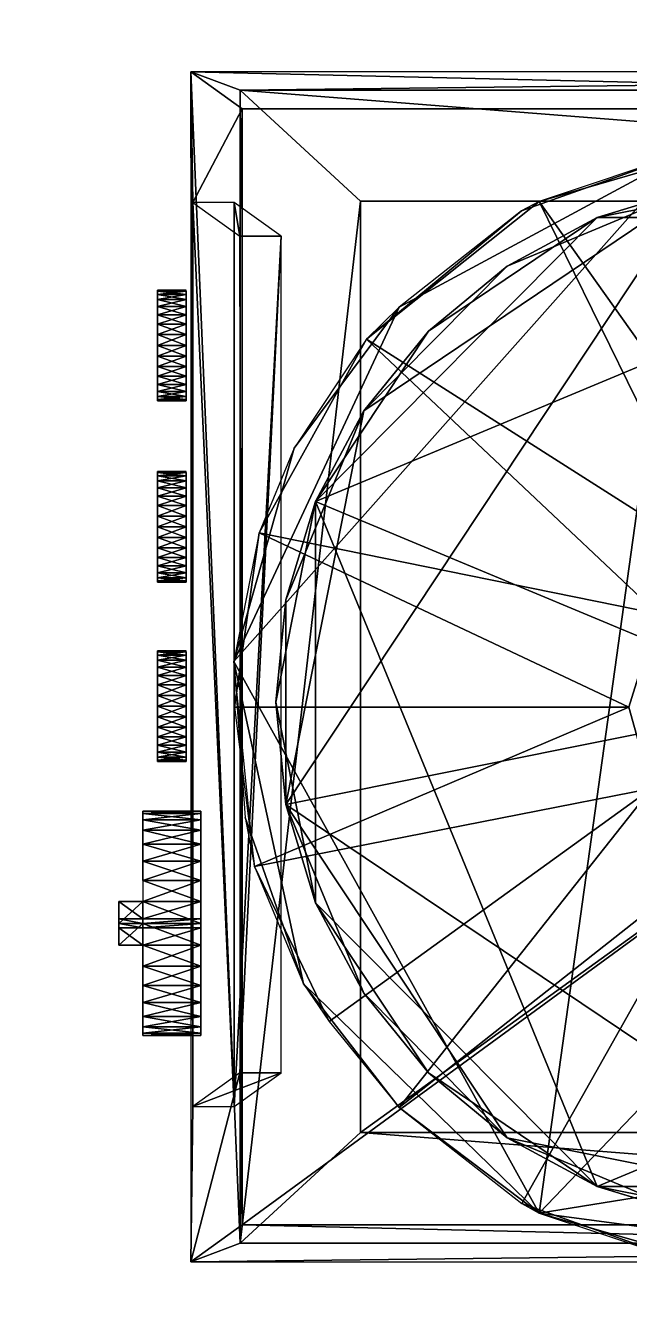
# Model space of a CAD drawing. Units: millimetres at full size, sheet at 1:50. Extents: x -9750 to 9750, y -6680 to 6675.
# Drawn here: x -1877.2 to -1761.7, y 1252.1 to 1495.5 of the extents above; entities that cross this region are included whole.
import ezdxf

# ---------------------------------------------------------------- set-up
doc = ezdxf.new("R2010")
doc.units = ezdxf.units.MM
doc.header["$LTSCALE"] = 50
doc.layers.add('0-A_汎用オブジェクト（実装）', color=4, linetype='Continuous')

msp = doc.modelspace()

# ---------------------------------------------------------------- wipeouts: each hides what was drawn before it
msp.add_wipeout([(-3365.77, 3792.05), (-3365.77, -1764.95), (296.23, -1764.95), (296.23, -1764.95)])

# ---------------------------------------------------------------- next in the draw order: wipeouts: each hides what was drawn before it
msp.add_wipeout([(-3365.77, 3792.05), (296.23, -1764.95), (296.23, 3792.05), (296.23, 3792.05)])

# ---------------------------------------------------------------- next in the draw order: wipeouts: each hides what was drawn before it
msp.add_wipeout([(-2074.34, 2813.46), (-2074.34, 1013.46), (-1324.34, 1013.46), (-1324.34, 1013.46)])

# ---------------------------------------------------------------- next in the draw order: wipeouts: each hides what was drawn before it
msp.add_wipeout([(-2074.34, 2813.46), (-1324.34, 1013.46), (-1324.34, 2813.46), (-1324.34, 2813.46)])

# ---------------------------------------------------------------- next in the draw order: linework, layer by layer
at = {"layer": '0-A_汎用オブジェクト（実装）'}
for p, q in [((-1851.97, 1444.88), (-1851.97, 1444.07)), ((-1851.97, 1444.07), (-1851.97, 1444.88)), ((-1851.97, 1444.07), (-1851.97, 1444.88)), ((-1851.97, 1444.07), (-1851.97, 1438.35)), ((-1851.97, 1444.07), (-1851.97, 1441.78)), ((-1851.97, 1444.07), (-1851.97, 1430.26)), ((-1851.97, 1441.78), (-1851.97, 1444.07)), ((-1851.97, 1430.26), (-1851.97, 1444.07)), ((-1851.97, 1438.35), (-1851.97, 1444.07)), ((-1851.97, 1438.35), (-1851.97, 1444.07)), ((-1846.49, 1444.68), (-1846.49, 1444.88)), ((-1846.49, 1443.1), (-1846.49, 1444.68)), ((-1846.49, 1443.1), (-1846.49, 1444.68)), ((-1846.49, 1436.37), (-1846.49, 1444.68)), ((-1846.49, 1444.68), (-1846.49, 1443.1)), ((-1846.49, 1444.68), (-1846.49, 1440.18)), ((-1846.49, 1444.68), (-1846.49, 1432.24)), ((-1846.49, 1432.24), (-1846.49, 1444.68)), ((-1851.97, 1441.78), (-1851.97, 1438.35)), ((-1851.97, 1438.35), (-1851.97, 1441.78)), ((-1846.49, 1436.37), (-1846.49, 1443.1)), ((-1846.49, 1440.18), (-1846.49, 1443.1)), ((-1846.49, 1443.1), (-1846.49, 1440.18)), ((-1846.49, 1436.37), (-1846.49, 1440.18)), ((-1846.49, 1440.18), (-1846.49, 1432.24)), ((-1846.49, 1440.18), (-1846.49, 1436.37)), ((-1851.97, 1438.35), (-1851.97, 1434.3)), ((-1851.97, 1438.35), (-1851.97, 1430.26)), ((-1851.97, 1438.35), (-1851.97, 1424.53)), ((-1851.97, 1424.53), (-1851.97, 1438.35)), ((-1851.97, 1430.26), (-1851.97, 1438.35)), ((-1851.97, 1434.3), (-1851.97, 1430.26)), ((-1846.49, 1428.43), (-1846.49, 1436.37)), ((-1846.49, 1423.93), (-1846.49, 1436.37)), ((-1846.49, 1436.37), (-1846.49, 1423.93)), ((-1846.49, 1436.37), (-1846.49, 1432.24)), ((-1846.49, 1428.43), (-1846.49, 1432.24)), ((-1846.49, 1432.24), (-1846.49, 1428.43)), ((-1846.49, 1432.24), (-1846.49, 1425.51)), ((-1846.49, 1432.24), (-1846.49, 1423.93)), ((-1851.97, 1430.26), (-1851.97, 1426.82)), ((-1851.97, 1430.26), (-1851.97, 1424.53)), ((-1851.97, 1424.53), (-1851.97, 1430.26)), ((-1851.97, 1426.82), (-1851.97, 1430.26)), ((-1851.97, 1426.82), (-1851.97, 1424.53)), ((-1851.97, 1424.53), (-1851.97, 1426.82)), ((-1846.49, 1425.51), (-1846.49, 1428.43)), ((-1846.49, 1423.93), (-1846.49, 1428.43)), ((-1846.49, 1428.43), (-1846.49, 1425.51)), ((-1851.97, 1424.53), (-1851.97, 1423.73)), ((-1851.97, 1423.73), (-1851.97, 1424.53)), ((-1846.49, 1423.93), (-1846.49, 1425.51)), ((-1846.49, 1425.51), (-1846.49, 1423.93)), ((-1846.49, 1425.51), (-1846.49, 1423.93)), ((-1846.49, 1423.93), (-1846.49, 1423.73)), ((-1851.97, 1410.18), (-1851.97, 1409.37)), ((-1851.97, 1409.37), (-1851.97, 1410.18)), ((-1851.97, 1409.37), (-1851.97, 1410.18)), ((-1846.49, 1409.97), (-1846.49, 1410.18)), ((-1846.49, 1408.39), (-1846.49, 1409.97)), ((-1846.49, 1401.66), (-1846.49, 1409.97)), ((-1846.49, 1408.39), (-1846.49, 1409.97)), ((-1846.49, 1409.97), (-1846.49, 1408.39)), ((-1846.49, 1409.97), (-1846.49, 1405.48)), ((-1846.49, 1409.97), (-1846.49, 1397.54)), ((-1846.49, 1397.54), (-1846.49, 1409.97)), ((-1851.97, 1409.37), (-1851.97, 1407.08)), ((-1851.97, 1409.37), (-1851.97, 1403.65)), ((-1851.97, 1409.37), (-1851.97, 1395.55)), ((-1851.97, 1407.08), (-1851.97, 1409.37)), ((-1851.97, 1403.65), (-1851.97, 1409.37)), ((-1851.97, 1395.55), (-1851.97, 1409.37)), ((-1851.97, 1403.65), (-1851.97, 1409.37)), ((-1846.49, 1401.66), (-1846.49, 1408.39)), ((-1846.49, 1405.48), (-1846.49, 1408.39)), ((-1846.49, 1408.39), (-1846.49, 1405.48)), ((-1851.97, 1407.08), (-1851.97, 1403.65)), ((-1851.97, 1403.65), (-1851.97, 1407.08)), ((-1846.49, 1401.66), (-1846.49, 1405.48)), ((-1846.49, 1405.48), (-1846.49, 1397.54)), ((-1846.49, 1405.48), (-1846.49, 1401.66)), ((-1851.97, 1403.65), (-1851.97, 1399.6)), ((-1851.97, 1403.65), (-1851.97, 1395.55)), ((-1851.97, 1389.83), (-1851.97, 1403.65)), ((-1851.97, 1403.65), (-1851.97, 1389.83)), ((-1851.97, 1399.6), (-1851.97, 1403.65)), ((-1851.97, 1395.55), (-1851.97, 1403.65)), ((-1846.49, 1397.54), (-1846.49, 1401.66)), ((-1846.49, 1393.72), (-1846.49, 1401.66)), ((-1846.49, 1389.23), (-1846.49, 1401.66)), ((-1846.49, 1401.66), (-1846.49, 1389.23)), ((-1846.49, 1401.66), (-1846.49, 1397.54)), ((-1851.97, 1399.6), (-1851.97, 1395.55)), ((-1851.97, 1395.55), (-1851.97, 1399.6)), ((-1846.49, 1393.72), (-1846.49, 1397.54)), ((-1846.49, 1397.54), (-1846.49, 1393.72)), ((-1846.49, 1397.54), (-1846.49, 1389.23)), ((-1846.49, 1397.54), (-1846.49, 1390.81)), ((-1851.97, 1395.55), (-1851.97, 1392.12)), ((-1851.97, 1395.55), (-1851.97, 1389.83)), ((-1851.97, 1395.55), (-1851.97, 1389.83)), ((-1851.97, 1392.12), (-1851.97, 1395.55)), ((-1851.97, 1389.83), (-1851.97, 1395.55)), ((-1846.49, 1390.81), (-1846.49, 1393.72)), ((-1846.49, 1389.23), (-1846.49, 1393.72)), ((-1846.49, 1393.72), (-1846.49, 1390.81)), ((-1851.97, 1392.12), (-1851.97, 1389.83)), ((-1851.97, 1389.83), (-1851.97, 1392.12)), ((-1846.49, 1389.23), (-1846.49, 1390.81)), ((-1846.49, 1390.81), (-1846.49, 1389.23)), ((-1846.49, 1390.81), (-1846.49, 1389.23)), ((-1851.97, 1389.83), (-1851.97, 1389.02)), ((-1846.49, 1389.23), (-1846.49, 1389.02)), ((-1851.97, 1375.85), (-1851.97, 1375.05)), ((-1851.97, 1375.05), (-1851.97, 1375.85)), ((-1851.97, 1375.05), (-1851.97, 1375.85)), ((-1846.49, 1374.07), (-1846.49, 1375.65)), ((-1846.49, 1374.07), (-1846.49, 1375.65)), ((-1846.49, 1375.65), (-1846.49, 1374.07)), ((-1846.49, 1375.65), (-1846.49, 1371.15)), ((-1846.49, 1375.65), (-1846.49, 1363.22)), ((-1846.49, 1363.22), (-1846.49, 1375.65)), ((-1851.97, 1375.05), (-1851.97, 1372.76)), ((-1851.97, 1375.05), (-1851.97, 1361.23)), ((-1851.97, 1375.05), (-1851.97, 1369.33)), ((-1851.97, 1372.76), (-1851.97, 1375.05)), ((-1851.97, 1369.33), (-1851.97, 1375.05)), ((-1851.97, 1369.33), (-1851.97, 1375.05)), ((-1851.97, 1361.23), (-1851.97, 1375.05)), ((-1846.49, 1367.34), (-1846.49, 1374.07)), ((-1846.49, 1371.15), (-1846.49, 1374.07)), ((-1846.49, 1374.07), (-1846.49, 1371.15)), ((-1851.97, 1372.76), (-1851.97, 1369.33)), ((-1851.97, 1369.33), (-1851.97, 1372.76)), ((-1846.49, 1367.34), (-1846.49, 1371.15)), ((-1846.49, 1371.15), (-1846.49, 1367.34)), ((-1851.97, 1369.33), (-1851.97, 1365.28)), ((-1851.97, 1369.33), (-1851.97, 1361.23)), ((-1851.97, 1355.51), (-1851.97, 1369.33)), ((-1851.97, 1369.33), (-1851.97, 1355.51)), ((-1851.97, 1361.23), (-1851.97, 1369.33)), ((-1846.49, 1359.4), (-1846.49, 1367.34)), ((-1846.49, 1354.91), (-1846.49, 1367.34)), ((-1846.49, 1367.34), (-1846.49, 1354.91)), ((-1846.49, 1367.34), (-1846.49, 1363.22)), ((-1829.31, 1366.06), (-1827.4, 1346.48)), ((-1827.4, 1346.48), (-1829.31, 1366.06)), ((-1851.97, 1365.28), (-1851.97, 1361.23)), ((-1851.97, 1361.23), (-1851.97, 1357.8)), ((-1851.97, 1361.23), (-1851.97, 1355.51)), ((-1851.97, 1361.23), (-1851.97, 1355.51)), ((-1851.97, 1357.8), (-1851.97, 1361.23)), ((-1851.97, 1355.51), (-1851.97, 1361.23)), ((-1846.49, 1359.4), (-1846.49, 1363.22)), ((-1846.49, 1363.22), (-1846.49, 1354.91)), ((-1846.49, 1363.22), (-1846.49, 1359.4)), ((-1846.49, 1356.49), (-1846.49, 1359.4)), ((-1846.49, 1354.91), (-1846.49, 1359.4)), ((-1846.49, 1359.4), (-1846.49, 1356.49)), ((-1851.97, 1357.8), (-1851.97, 1355.51)), ((-1851.97, 1355.51), (-1851.97, 1357.8)), ((-1846.49, 1354.91), (-1846.49, 1356.49)), ((-1846.49, 1356.49), (-1846.49, 1354.91)), ((-1846.49, 1356.49), (-1846.49, 1354.91)), ((-1851.97, 1355.51), (-1851.97, 1354.7)), ((-1851.97, 1355.51), (-1851.97, 1354.7)), ((-1851.97, 1354.7), (-1851.97, 1355.51)), ((-1846.49, 1354.91), (-1846.49, 1354.7)), ((-1854.76, 1343.52), (-1854.76, 1345.15)), ((-1843.7, 1345.15), (-1843.7, 1343.52)), ((-1843.7, 1345.15), (-1843.7, 1338.87)), ((-1843.7, 1343.52), (-1843.7, 1345.15)), ((-1843.7, 1338.87), (-1843.7, 1345.15)), ((-1843.7, 1322.87), (-1843.7, 1345.15)), ((-1854.76, 1331.91), (-1854.76, 1343.52)), ((-1854.76, 1343.52), (-1854.76, 1338.87)), ((-1854.76, 1343.52), (-1854.76, 1331.91)), ((-1854.76, 1343.52), (-1854.76, 1331.91)), ((-1843.7, 1343.52), (-1843.7, 1338.87)), ((-1843.7, 1338.87), (-1843.7, 1323.7)), ((-1843.7, 1338.87), (-1843.7, 1331.91)), ((-1843.7, 1331.91), (-1843.7, 1338.87)), ((-1843.7, 1322.87), (-1843.7, 1338.87)), ((-1854.76, 1331.91), (-1854.76, 1327.89)), ((-1843.7, 1324.54), (-1843.7, 1331.91)), ((-1859.34, 1319.52), (-1859.34, 1327.89)), ((-1854.76, 1327.89), (-1859.34, 1327.89)), ((-1859.34, 1327.89), (-1854.76, 1327.89)), ((-1859.34, 1324.54), (-1859.34, 1327.89)), ((-1859.34, 1327.89), (-1859.34, 1319.52)), ((-1821.73, 1327.66), (-1812.53, 1310.31)), ((-1812.53, 1310.31), (-1821.73, 1327.66)), ((-1859.34, 1324.54), (-1859.34, 1322.87)), ((-1843.7, 1322.87), (-1843.7, 1324.54)), ((-1843.7, 1323.7), (-1843.7, 1308.54)), ((-1843.7, 1323.7), (-1843.7, 1302.26)), ((-1843.7, 1308.54), (-1843.7, 1322.87)), ((-1843.7, 1302.26), (-1843.7, 1322.87)), ((-1843.7, 1315.49), (-1843.7, 1322.87)), ((-1859.34, 1319.52), (-1854.76, 1319.52)), ((-1854.76, 1319.52), (-1859.34, 1319.52)), ((-1854.76, 1315.49), (-1854.76, 1319.52)), ((-1854.76, 1315.49), (-1854.76, 1319.52)), ((-1854.76, 1308.54), (-1854.76, 1315.49)), ((-1854.76, 1315.49), (-1854.76, 1303.89)), ((-1854.76, 1315.49), (-1854.76, 1308.54)), ((-1843.7, 1315.49), (-1843.7, 1308.54)), ((-1843.7, 1308.54), (-1843.7, 1315.49)), ((-1824.06, 1312.12), (-1805.77, 1288.48)), ((-1854.76, 1308.54), (-1854.76, 1303.89)), ((-1843.7, 1308.54), (-1843.7, 1303.89)), ((-1843.7, 1308.54), (-1843.7, 1302.26)), ((-1843.7, 1302.26), (-1843.7, 1308.54)), ((-1854.76, 1302.26), (-1854.76, 1303.89)), ((-1854.76, 1303.89), (-1854.76, 1302.26)), ((-1854.76, 1303.89), (-1854.76, 1302.26)), ((-1843.7, 1303.89), (-1843.7, 1302.26)), ((-1843.7, 1302.26), (-1843.7, 1303.89)), ((-1767.85, 1273.36), (-1785.06, 1282.63)), ((-1749.17, 1267.65), (-1767.85, 1273.36))]:
    msp.add_line(p, q, dxfattribs=at)
for points in [[(-1836.18, 1483.13), (-1539.34, 1486.65), (-1845.59, 1486.65)], [(-1836.18, 1262.47), (-1845.59, 1486.65), (-1845.59, 1258.95)], [(-1836.18, 1262.47), (-1836.18, 1483.13), (-1845.59, 1486.65)], [(-1845.17, 1288.68), (-1845.59, 1486.65), (-1845.59, 1258.95)], [(-1845.17, 1288.68), (-1845.17, 1461.67), (-1845.59, 1486.65)], [(-1845.59, 1486.65), (-1543.7, 1479.61), (-1539.34, 1486.65)], [(-1845.17, 1461.67), (-1835.78, 1479.61), (-1845.59, 1486.65)], [(-1845.59, 1486.65), (-1835.78, 1479.61), (-1543.7, 1479.61)], [(-1836.18, 1483.13), (-1543.26, 1483.13), (-1539.34, 1486.65)], [(-1813.11, 1461.94), (-1836.18, 1483.13), (-1836.18, 1262.47)], [(-1566.32, 1461.94), (-1836.18, 1483.13), (-1813.11, 1461.94), (-1566.32, 1461.94), (-1543.26, 1483.13), (-1836.18, 1483.13)], [(-1845.17, 1461.67), (-1836.21, 1455.24), (-1835.78, 1479.61)], [(-1836.21, 1455.24), (-1835.78, 1265.99), (-1835.78, 1479.61)], [(-1543.7, 1479.61), (-1835.78, 1265.99), (-1543.7, 1265.99)], [(-1543.7, 1479.61), (-1835.78, 1479.61), (-1835.78, 1265.99)], [(-1750.74, 1471.29), (-1778.97, 1461.87), (-1739.24, 1473.43), (-1750.74, 1471.29), (-1778.97, 1461.87), (-1782.32, 1460.08)], [(-1732.89, 1396.93), (-1739.24, 1473.43), (-1778.97, 1461.87)], [(-1732.89, 1396.93), (-1778.97, 1461.87), (-1745.21, 1392.98), (-1732.89, 1396.93), (-1708.81, 1471.29), (-1739.24, 1473.43)], [(-1778.98, 1268.25), (-1750.74, 1471.29), (-1837.36, 1373.83)], [(-1837.36, 1373.83), (-1750.74, 1471.29), (-1805.77, 1441.65)], [(-1805.77, 1441.65), (-1750.74, 1471.29), (-1782.32, 1460.08)], [(-1778.98, 1268.25), (-1635.5, 1418.01), (-1750.74, 1471.29)], [(-1691.65, 1458.76), (-1729.75, 1466.39), (-1767.85, 1458.76)], [(-1729.75, 1466.39), (-1749.17, 1464.47), (-1767.85, 1458.76)], [(-1827.4, 1346.48), (-1632.1, 1385.63), (-1749.17, 1464.47)], [(-1827.4, 1346.48), (-1749.17, 1464.47), (-1812.53, 1421.8)], [(-1812.53, 1421.8), (-1749.17, 1464.47), (-1785.06, 1449.48)], [(-1785.06, 1449.48), (-1749.17, 1464.47), (-1767.85, 1458.76)], [(-1845.17, 1461.67), (-1845.17, 1288.68), (-1837.3, 1288.68), (-1845.17, 1461.67), (-1837.3, 1288.68), (-1837.3, 1461.67)], [(-1836.21, 1455.24), (-1837.3, 1461.67), (-1845.17, 1461.67)], [(-1837.3, 1288.68), (-1828.33, 1295.11), (-1828.33, 1455.24), (-1837.3, 1288.68), (-1828.33, 1455.24), (-1837.3, 1461.67)], [(-1836.21, 1455.24), (-1828.33, 1455.24), (-1837.3, 1461.67)], [(-1813.11, 1461.94), (-1836.18, 1262.47), (-1813.11, 1283.66)], [(-1813.11, 1283.66), (-1566.32, 1461.94), (-1813.11, 1461.94)], [(-1813.11, 1283.66), (-1543.26, 1262.47), (-1566.32, 1283.66), (-1813.11, 1283.66), (-1566.32, 1283.66), (-1566.32, 1461.94)], [(-1782.32, 1460.08), (-1811.99, 1435.53), (-1778.97, 1461.87), (-1782.32, 1460.08), (-1805.77, 1441.65), (-1811.99, 1435.53)], [(-1745.21, 1392.98), (-1778.97, 1461.87), (-1811.99, 1435.53)], [(-1637.77, 1327.66), (-1691.65, 1458.76), (-1821.73, 1404.46)], [(-1691.65, 1458.76), (-1767.85, 1458.76), (-1821.73, 1404.46)], [(-1767.85, 1458.76), (-1800.15, 1437.01), (-1821.73, 1404.46)], [(-1767.85, 1458.76), (-1785.06, 1449.48), (-1800.15, 1437.01)], [(-1836.21, 1295.11), (-1828.33, 1455.24), (-1836.21, 1455.24)], [(-1836.21, 1295.11), (-1828.33, 1295.11), (-1828.33, 1455.24)], [(-1836.21, 1455.24), (-1836.21, 1295.11), (-1835.78, 1265.99)], [(-1812.53, 1421.8), (-1785.06, 1449.48), (-1800.15, 1437.01)], [(-1846.49, 1444.88), (-1851.97, 1444.88), (-1851.97, 1444.68)], [(-1846.49, 1444.88), (-1851.97, 1444.68), (-1846.49, 1444.68)], [(-1846.49, 1444.68), (-1851.97, 1444.88), (-1851.97, 1444.68)], [(-1846.49, 1444.68), (-1846.49, 1444.88), (-1851.97, 1444.88)], [(-1846.49, 1444.68), (-1851.97, 1444.68), (-1851.97, 1444.07)], [(-1846.49, 1444.68), (-1851.97, 1444.07), (-1846.49, 1444.07)], [(-1846.49, 1444.07), (-1846.49, 1444.68), (-1851.97, 1444.68)], [(-1846.49, 1444.07), (-1851.97, 1444.68), (-1851.97, 1444.07)], [(-1846.49, 1444.07), (-1851.97, 1444.07), (-1851.97, 1443.1)], [(-1846.49, 1444.07), (-1851.97, 1443.1), (-1846.49, 1443.1)], [(-1846.49, 1443.1), (-1851.97, 1444.07), (-1851.97, 1443.1), (-1846.49, 1443.1), (-1846.49, 1444.07), (-1851.97, 1444.07)], [(-1846.49, 1443.1), (-1851.97, 1443.1), (-1851.97, 1441.78), (-1846.49, 1443.1), (-1851.97, 1441.78), (-1846.49, 1441.78)], [(-1846.49, 1441.78), (-1846.49, 1443.1), (-1851.97, 1443.1), (-1846.49, 1441.78), (-1851.97, 1443.1), (-1851.97, 1441.78)], [(-1846.49, 1441.78), (-1851.97, 1441.78), (-1851.97, 1440.18)], [(-1846.49, 1441.78), (-1851.97, 1440.18), (-1846.49, 1440.18)], [(-1846.49, 1440.18), (-1851.97, 1441.78), (-1851.97, 1440.18), (-1846.49, 1440.18), (-1846.49, 1441.78), (-1851.97, 1441.78)], [(-1837.36, 1373.83), (-1805.77, 1441.65), (-1825.84, 1414.65)], [(-1811.99, 1435.53), (-1825.84, 1414.65), (-1805.77, 1441.65)], [(-1846.49, 1440.18), (-1851.97, 1440.18), (-1851.97, 1438.35), (-1846.49, 1440.18), (-1851.97, 1438.35), (-1846.49, 1438.35)], [(-1846.49, 1438.35), (-1846.49, 1440.18), (-1851.97, 1440.18)], [(-1846.49, 1438.35), (-1851.97, 1440.18), (-1851.97, 1438.35)], [(-1846.49, 1438.35), (-1851.97, 1438.35), (-1851.97, 1436.37), (-1846.49, 1438.35), (-1851.97, 1436.37), (-1846.49, 1436.37)], [(-1846.49, 1436.37), (-1846.49, 1438.35), (-1851.97, 1438.35)], [(-1846.49, 1436.37), (-1851.97, 1438.35), (-1851.97, 1436.37)], [(-1800.15, 1437.01), (-1812.53, 1421.8), (-1821.73, 1404.46)], [(-1846.49, 1436.37), (-1851.97, 1436.37), (-1851.97, 1434.3)], [(-1846.49, 1434.3), (-1846.49, 1436.37), (-1851.97, 1436.37), (-1846.49, 1434.3), (-1851.97, 1436.37), (-1851.97, 1434.3)], [(-1846.49, 1434.3), (-1851.97, 1432.24), (-1846.49, 1432.24)], [(-1846.49, 1434.3), (-1851.97, 1434.3), (-1851.97, 1432.24)], [(-1846.49, 1432.24), (-1851.97, 1434.3), (-1851.97, 1432.24)], [(-1846.49, 1432.24), (-1846.49, 1434.3), (-1851.97, 1434.3)], [(-1832.49, 1398.46), (-1811.99, 1435.53), (-1825.84, 1414.65)], [(-1832.49, 1398.46), (-1756.28, 1382.91), (-1811.99, 1435.53)], [(-1745.21, 1392.98), (-1811.99, 1435.53), (-1756.28, 1382.91)], [(-1846.49, 1432.24), (-1851.97, 1432.24), (-1851.97, 1430.26), (-1846.49, 1432.24), (-1851.97, 1430.26), (-1846.49, 1430.26)], [(-1846.49, 1430.26), (-1851.97, 1432.24), (-1851.97, 1430.26), (-1846.49, 1430.26), (-1846.49, 1432.24), (-1851.97, 1432.24)], [(-1846.49, 1430.26), (-1851.97, 1430.26), (-1851.97, 1428.43)], [(-1846.49, 1430.26), (-1851.97, 1428.43), (-1846.49, 1428.43)], [(-1846.49, 1428.43), (-1851.97, 1430.26), (-1851.97, 1428.43), (-1846.49, 1428.43), (-1846.49, 1430.26), (-1851.97, 1430.26)], [(-1846.49, 1428.43), (-1851.97, 1428.43), (-1851.97, 1426.82)], [(-1846.49, 1428.43), (-1851.97, 1426.82), (-1846.49, 1426.82)], [(-1846.49, 1426.82), (-1851.97, 1428.43), (-1851.97, 1426.82)], [(-1846.49, 1426.82), (-1846.49, 1428.43), (-1851.97, 1428.43)], [(-1846.49, 1426.82), (-1851.97, 1426.82), (-1851.97, 1425.51)], [(-1846.49, 1426.82), (-1851.97, 1425.51), (-1846.49, 1425.51)], [(-1846.49, 1425.51), (-1846.49, 1426.82), (-1851.97, 1426.82)], [(-1846.49, 1425.51), (-1851.97, 1426.82), (-1851.97, 1425.51)], [(-1846.49, 1425.51), (-1851.97, 1424.53), (-1846.49, 1424.53)], [(-1846.49, 1425.51), (-1851.97, 1425.51), (-1851.97, 1424.53)], [(-1846.49, 1424.53), (-1851.97, 1425.51), (-1851.97, 1424.53)], [(-1846.49, 1424.53), (-1846.49, 1425.51), (-1851.97, 1425.51)], [(-1846.49, 1424.53), (-1851.97, 1424.53), (-1851.97, 1423.93), (-1846.49, 1424.53), (-1851.97, 1423.93), (-1846.49, 1423.93)], [(-1846.49, 1423.93), (-1846.49, 1424.53), (-1851.97, 1424.53)], [(-1846.49, 1423.93), (-1851.97, 1424.53), (-1851.97, 1423.93)], [(-1846.49, 1423.93), (-1851.97, 1423.93), (-1851.97, 1423.73)], [(-1846.49, 1423.93), (-1851.97, 1423.73), (-1846.49, 1423.73)], [(-1846.49, 1423.73), (-1846.49, 1423.93), (-1851.97, 1423.93), (-1846.49, 1423.73), (-1851.97, 1423.93), (-1851.97, 1423.73)], [(-1827.4, 1385.63), (-1812.53, 1421.8), (-1821.73, 1404.46)], [(-1827.4, 1346.48), (-1812.53, 1421.8), (-1827.4, 1385.63)], [(-1635.5, 1418.01), (-1778.98, 1268.25), (-1653.79, 1288.48)], [(-1832.49, 1398.46), (-1837.36, 1373.83), (-1825.84, 1414.65)], [(-1846.49, 1410.18), (-1851.97, 1410.18), (-1851.97, 1409.97), (-1846.49, 1410.18), (-1851.97, 1409.97), (-1846.49, 1409.97)], [(-1846.49, 1409.97), (-1846.49, 1410.18), (-1851.97, 1410.18), (-1846.49, 1409.97), (-1851.97, 1410.18), (-1851.97, 1409.97)], [(-1846.49, 1409.97), (-1851.97, 1409.37), (-1846.49, 1409.37)], [(-1846.49, 1409.97), (-1851.97, 1409.97), (-1851.97, 1409.37)], [(-1846.49, 1409.37), (-1851.97, 1409.97), (-1851.97, 1409.37)], [(-1846.49, 1409.37), (-1846.49, 1409.97), (-1851.97, 1409.97)], [(-1846.49, 1409.37), (-1851.97, 1408.39), (-1846.49, 1408.39)], [(-1846.49, 1409.37), (-1851.97, 1409.37), (-1851.97, 1408.39)], [(-1846.49, 1408.39), (-1846.49, 1409.37), (-1851.97, 1409.37)], [(-1846.49, 1408.39), (-1851.97, 1409.37), (-1851.97, 1408.39)], [(-1846.49, 1408.39), (-1851.97, 1407.08), (-1846.49, 1407.08)], [(-1846.49, 1408.39), (-1851.97, 1408.39), (-1851.97, 1407.08)], [(-1846.49, 1407.08), (-1851.97, 1408.39), (-1851.97, 1407.08)], [(-1846.49, 1407.08), (-1846.49, 1408.39), (-1851.97, 1408.39)], [(-1846.49, 1407.08), (-1851.97, 1405.48), (-1846.49, 1405.48)], [(-1846.49, 1407.08), (-1851.97, 1407.08), (-1851.97, 1405.48)], [(-1846.49, 1405.48), (-1846.49, 1407.08), (-1851.97, 1407.08)], [(-1846.49, 1405.48), (-1851.97, 1407.08), (-1851.97, 1405.48)], [(-1846.49, 1405.48), (-1851.97, 1403.65), (-1846.49, 1403.65)], [(-1846.49, 1405.48), (-1851.97, 1405.48), (-1851.97, 1403.65)], [(-1846.49, 1403.65), (-1851.97, 1405.48), (-1851.97, 1403.65)], [(-1846.49, 1403.65), (-1846.49, 1405.48), (-1851.97, 1405.48)], [(-1846.49, 1403.65), (-1851.97, 1401.66), (-1846.49, 1401.66)], [(-1846.49, 1403.65), (-1851.97, 1403.65), (-1851.97, 1401.66)], [(-1846.49, 1401.66), (-1851.97, 1403.65), (-1851.97, 1401.66)], [(-1846.49, 1401.66), (-1846.49, 1403.65), (-1851.97, 1403.65)], [(-1821.73, 1404.46), (-1829.31, 1366.06), (-1821.73, 1327.66)], [(-1821.73, 1404.46), (-1827.4, 1385.63), (-1829.31, 1366.06)], [(-1821.73, 1404.46), (-1767.85, 1273.36), (-1637.77, 1327.66)], [(-1821.73, 1404.46), (-1821.73, 1327.66), (-1767.85, 1273.36)], [(-1846.49, 1401.66), (-1851.97, 1401.66), (-1851.97, 1399.6), (-1846.49, 1401.66), (-1851.97, 1399.6), (-1846.49, 1399.6)], [(-1846.49, 1399.6), (-1846.49, 1401.66), (-1851.97, 1401.66)], [(-1846.49, 1399.6), (-1851.97, 1401.66), (-1851.97, 1399.6)], [(-1846.49, 1399.6), (-1851.97, 1397.54), (-1846.49, 1397.54)], [(-1846.49, 1399.6), (-1851.97, 1399.6), (-1851.97, 1397.54)], [(-1846.49, 1397.54), (-1851.97, 1399.6), (-1851.97, 1397.54), (-1846.49, 1397.54), (-1846.49, 1399.6), (-1851.97, 1399.6)], [(-1846.49, 1397.54), (-1851.97, 1395.55), (-1846.49, 1395.55)], [(-1846.49, 1397.54), (-1851.97, 1397.54), (-1851.97, 1395.55)], [(-1846.49, 1395.55), (-1851.97, 1397.54), (-1851.97, 1395.55)], [(-1846.49, 1395.55), (-1846.49, 1397.54), (-1851.97, 1397.54)], [(-1837.24, 1365.06), (-1832.49, 1398.46), (-1837.36, 1373.83)], [(-1837.24, 1365.06), (-1761.83, 1365.06), (-1832.49, 1398.46)], [(-1832.49, 1398.46), (-1761.83, 1365.06), (-1756.28, 1382.91)], [(-1846.49, 1395.55), (-1851.97, 1395.55), (-1851.97, 1393.72), (-1846.49, 1395.55), (-1851.97, 1393.72), (-1846.49, 1393.72)], [(-1846.49, 1393.72), (-1846.49, 1395.55), (-1851.97, 1395.55), (-1846.49, 1393.72), (-1851.97, 1395.55), (-1851.97, 1393.72)], [(-1846.49, 1393.72), (-1851.97, 1393.72), (-1851.97, 1392.12)], [(-1846.49, 1393.72), (-1851.97, 1392.12), (-1846.49, 1392.12)], [(-1846.49, 1392.12), (-1846.49, 1393.72), (-1851.97, 1393.72), (-1846.49, 1392.12), (-1851.97, 1393.72), (-1851.97, 1392.12)], [(-1846.49, 1392.12), (-1851.97, 1392.12), (-1851.97, 1390.81)], [(-1846.49, 1392.12), (-1851.97, 1390.81), (-1846.49, 1390.81)], [(-1846.49, 1390.81), (-1851.97, 1392.12), (-1851.97, 1390.81)], [(-1846.49, 1390.81), (-1846.49, 1392.12), (-1851.97, 1392.12)], [(-1846.49, 1390.81), (-1851.97, 1389.83), (-1846.49, 1389.83)], [(-1846.49, 1390.81), (-1851.97, 1390.81), (-1851.97, 1389.83)], [(-1846.49, 1389.83), (-1846.49, 1390.81), (-1851.97, 1390.81), (-1846.49, 1389.83), (-1851.97, 1390.81), (-1851.97, 1389.83)], [(-1846.49, 1389.83), (-1851.97, 1389.83), (-1851.97, 1389.23)], [(-1846.49, 1389.83), (-1851.97, 1389.23), (-1846.49, 1389.23)], [(-1846.49, 1389.23), (-1851.97, 1389.83), (-1851.97, 1389.23), (-1846.49, 1389.23), (-1846.49, 1389.83), (-1851.97, 1389.83)], [(-1846.49, 1389.23), (-1851.97, 1389.23), (-1851.97, 1389.02), (-1846.49, 1389.23), (-1851.97, 1389.02), (-1846.49, 1389.02)], [(-1846.49, 1389.02), (-1846.49, 1389.23), (-1851.97, 1389.23)], [(-1846.49, 1389.02), (-1851.97, 1389.23), (-1851.97, 1389.02)], [(-1827.4, 1346.48), (-1827.4, 1385.63), (-1829.31, 1366.06)], [(-1632.1, 1385.63), (-1827.4, 1346.48), (-1710.33, 1267.65), (-1632.1, 1385.63), (-1646.97, 1310.31), (-1632.1, 1346.48)], [(-1756.28, 1382.91), (-1761.83, 1365.06), (-1757.48, 1349.51)], [(-1846.49, 1375.85), (-1851.97, 1375.65), (-1846.49, 1375.65)], [(-1846.49, 1375.85), (-1851.97, 1375.85), (-1851.97, 1375.65)], [(-1846.49, 1375.65), (-1851.97, 1375.85), (-1851.97, 1375.65)], [(-1846.49, 1375.65), (-1846.49, 1375.85), (-1851.97, 1375.85)], [(-1846.49, 1375.65), (-1851.97, 1375.05), (-1846.49, 1375.05)], [(-1846.49, 1375.65), (-1851.97, 1375.65), (-1851.97, 1375.05)], [(-1846.49, 1375.05), (-1846.49, 1375.65), (-1851.97, 1375.65)], [(-1846.49, 1375.05), (-1851.97, 1375.65), (-1851.97, 1375.05)], [(-1846.49, 1375.05), (-1851.97, 1374.07), (-1846.49, 1374.07)], [(-1846.49, 1375.05), (-1851.97, 1375.05), (-1851.97, 1374.07)], [(-1846.49, 1374.07), (-1846.49, 1375.05), (-1851.97, 1375.05), (-1846.49, 1374.07), (-1851.97, 1375.05), (-1851.97, 1374.07)], [(-1846.49, 1374.07), (-1851.97, 1372.76), (-1846.49, 1372.76)], [(-1846.49, 1374.07), (-1851.97, 1374.07), (-1851.97, 1372.76)], [(-1846.49, 1372.76), (-1846.49, 1374.07), (-1851.97, 1374.07), (-1846.49, 1372.76), (-1851.97, 1374.07), (-1851.97, 1372.76)], [(-1778.98, 1268.25), (-1824.06, 1312.12), (-1805.77, 1288.48), (-1778.98, 1268.25), (-1837.36, 1373.83), (-1824.06, 1312.12)], [(-1824.06, 1312.12), (-1837.36, 1373.83), (-1835.18, 1343.94)], [(-1837.36, 1373.83), (-1835.18, 1343.94), (-1833.39, 1334.58)], [(-1837.36, 1373.83), (-1837.24, 1365.06), (-1833.39, 1334.58)], [(-1846.49, 1372.76), (-1851.97, 1371.15), (-1846.49, 1371.15)], [(-1846.49, 1372.76), (-1851.97, 1372.76), (-1851.97, 1371.15)], [(-1846.49, 1371.15), (-1846.49, 1372.76), (-1851.97, 1372.76), (-1846.49, 1371.15), (-1851.97, 1372.76), (-1851.97, 1371.15)], [(-1846.49, 1371.15), (-1851.97, 1369.33), (-1846.49, 1369.33)], [(-1846.49, 1371.15), (-1851.97, 1371.15), (-1851.97, 1369.33)], [(-1846.49, 1369.33), (-1851.97, 1371.15), (-1851.97, 1369.33), (-1846.49, 1369.33), (-1846.49, 1371.15), (-1851.97, 1371.15)], [(-1846.49, 1369.33), (-1851.97, 1369.33), (-1851.97, 1367.34)], [(-1846.49, 1369.33), (-1851.97, 1367.34), (-1846.49, 1367.34)], [(-1846.49, 1367.34), (-1846.49, 1369.33), (-1851.97, 1369.33), (-1846.49, 1367.34), (-1851.97, 1369.33), (-1851.97, 1367.34)], [(-1846.49, 1367.34), (-1851.97, 1365.28), (-1846.49, 1365.28)], [(-1846.49, 1365.28), (-1846.49, 1367.34), (-1851.97, 1367.34), (-1846.49, 1365.28), (-1851.97, 1367.34), (-1851.97, 1365.28)], [(-1829.31, 1366.06), (-1827.4, 1346.48), (-1821.73, 1327.66)], [(-1846.49, 1365.28), (-1851.97, 1365.28), (-1851.97, 1363.22)], [(-1846.49, 1365.28), (-1851.97, 1363.22), (-1846.49, 1363.22)], [(-1846.49, 1363.22), (-1851.97, 1365.28), (-1851.97, 1363.22)], [(-1846.49, 1363.22), (-1846.49, 1365.28), (-1851.97, 1365.28)], [(-1837.24, 1365.06), (-1833.39, 1334.58), (-1761.83, 1365.06)], [(-1833.39, 1334.58), (-1757.48, 1349.51), (-1761.83, 1365.06)], [(-1846.49, 1363.22), (-1851.97, 1363.22), (-1851.97, 1361.23)], [(-1846.49, 1363.22), (-1851.97, 1361.23), (-1846.49, 1361.23)], [(-1846.49, 1361.23), (-1851.97, 1363.22), (-1851.97, 1361.23)], [(-1846.49, 1361.23), (-1846.49, 1363.22), (-1851.97, 1363.22)], [(-1846.49, 1361.23), (-1851.97, 1361.23), (-1851.97, 1359.4)], [(-1846.49, 1361.23), (-1851.97, 1359.4), (-1846.49, 1359.4)], [(-1846.49, 1359.4), (-1851.97, 1361.23), (-1851.97, 1359.4)], [(-1846.49, 1359.4), (-1846.49, 1361.23), (-1851.97, 1361.23)], [(-1846.49, 1359.4), (-1851.97, 1357.8), (-1846.49, 1357.8)], [(-1846.49, 1359.4), (-1851.97, 1359.4), (-1851.97, 1357.8)], [(-1846.49, 1357.8), (-1846.49, 1359.4), (-1851.97, 1359.4), (-1846.49, 1357.8), (-1851.97, 1359.4), (-1851.97, 1357.8)], [(-1846.49, 1357.8), (-1851.97, 1357.8), (-1851.97, 1356.49)], [(-1846.49, 1357.8), (-1851.97, 1356.49), (-1846.49, 1356.49)], [(-1846.49, 1356.49), (-1846.49, 1357.8), (-1851.97, 1357.8)], [(-1846.49, 1356.49), (-1851.97, 1357.8), (-1851.97, 1356.49)], [(-1846.49, 1356.49), (-1851.97, 1356.49), (-1851.97, 1355.51)], [(-1846.49, 1356.49), (-1851.97, 1355.51), (-1846.49, 1355.51)], [(-1846.49, 1355.51), (-1851.97, 1356.49), (-1851.97, 1355.51)], [(-1846.49, 1355.51), (-1846.49, 1356.49), (-1851.97, 1356.49)], [(-1846.49, 1355.51), (-1851.97, 1354.91), (-1846.49, 1354.91)], [(-1846.49, 1355.51), (-1851.97, 1355.51), (-1851.97, 1354.91)], [(-1846.49, 1354.91), (-1851.97, 1355.51), (-1851.97, 1354.91)], [(-1846.49, 1354.91), (-1846.49, 1355.51), (-1851.97, 1355.51)], [(-1846.49, 1354.91), (-1851.97, 1354.91), (-1851.97, 1354.7)], [(-1846.49, 1354.91), (-1851.97, 1354.7), (-1846.49, 1354.7)], [(-1846.49, 1354.7), (-1846.49, 1354.91), (-1851.97, 1354.91)], [(-1846.49, 1354.7), (-1851.97, 1354.91), (-1851.97, 1354.7)], [(-1819.13, 1304.89), (-1757.48, 1349.51), (-1833.39, 1334.58)], [(-1757.48, 1349.51), (-1819.13, 1304.89), (-1805.77, 1288.48)], [(-1757.48, 1349.51), (-1744.95, 1336.46), (-1726.66, 1333.2), (-1757.48, 1349.51), (-1805.77, 1288.48), (-1744.95, 1336.46)], [(-1710.33, 1267.65), (-1827.4, 1346.48), (-1785.06, 1282.63)], [(-1812.53, 1310.31), (-1827.4, 1346.48), (-1821.73, 1327.66)], [(-1785.06, 1282.63), (-1827.4, 1346.48), (-1812.53, 1310.31)], [(-1854.76, 1345.15), (-1843.7, 1344.74), (-1843.7, 1345.15), (-1854.76, 1345.15), (-1854.76, 1344.74), (-1843.7, 1344.74)], [(-1854.76, 1344.74), (-1843.7, 1344.74), (-1843.7, 1345.15), (-1854.76, 1344.74), (-1843.7, 1345.15), (-1854.76, 1345.15)], [(-1854.76, 1344.74), (-1854.76, 1343.52), (-1843.7, 1343.52)], [(-1854.76, 1344.74), (-1843.7, 1343.52), (-1843.7, 1344.74)], [(-1854.76, 1343.52), (-1843.7, 1343.52), (-1843.7, 1344.74), (-1854.76, 1343.52), (-1843.7, 1344.74), (-1854.76, 1344.74)], [(-1833.39, 1334.58), (-1824.06, 1312.12), (-1835.18, 1343.94)], [(-1854.76, 1343.52), (-1854.76, 1331.91), (-1854.76, 1338.87), (-1854.76, 1343.52), (-1854.76, 1341.53), (-1854.76, 1338.87), (-1854.76, 1343.52), (-1854.76, 1341.53), (-1843.7, 1341.53)], [(-1854.76, 1343.52), (-1843.7, 1341.53), (-1843.7, 1343.52)], [(-1854.76, 1341.53), (-1843.7, 1341.53), (-1843.7, 1343.52), (-1854.76, 1341.53), (-1843.7, 1343.52), (-1854.76, 1343.52)], [(-1854.76, 1341.53), (-1854.76, 1338.87), (-1843.7, 1338.87)], [(-1854.76, 1341.53), (-1843.7, 1338.87), (-1843.7, 1341.53)], [(-1854.76, 1338.87), (-1843.7, 1338.87), (-1843.7, 1341.53), (-1854.76, 1338.87), (-1843.7, 1341.53), (-1854.76, 1341.53)], [(-1843.7, 1343.52), (-1843.7, 1338.87), (-1843.7, 1341.53)], [(-1854.76, 1338.87), (-1843.7, 1335.62), (-1843.7, 1338.87)], [(-1854.76, 1335.62), (-1843.7, 1338.87), (-1854.76, 1338.87)], [(-1854.76, 1335.62), (-1843.7, 1335.62), (-1843.7, 1338.87)], [(-1854.76, 1335.62), (-1843.7, 1331.91), (-1843.7, 1335.62), (-1854.76, 1335.62), (-1854.76, 1331.91), (-1843.7, 1331.91)], [(-1854.76, 1331.91), (-1843.7, 1335.62), (-1854.76, 1335.62)], [(-1854.76, 1331.91), (-1843.7, 1331.91), (-1843.7, 1335.62)], [(-1819.13, 1304.89), (-1833.39, 1334.58), (-1824.06, 1312.12)], [(-1782.31, 1270.06), (-1744.95, 1336.46), (-1805.77, 1288.48)], [(-1750.74, 1258.84), (-1744.95, 1336.46), (-1782.31, 1270.06)], [(-1854.76, 1331.91), (-1854.76, 1327.89), (-1843.7, 1327.89)], [(-1854.76, 1331.91), (-1843.7, 1327.89), (-1843.7, 1331.91)], [(-1854.76, 1327.89), (-1843.7, 1327.89), (-1843.7, 1331.91), (-1854.76, 1327.89), (-1843.7, 1331.91), (-1854.76, 1331.91)], [(-1854.76, 1327.89), (-1859.34, 1323.7), (-1854.76, 1323.7)], [(-1854.76, 1327.89), (-1859.34, 1327.89), (-1859.34, 1323.7)], [(-1854.76, 1324.54), (-1854.76, 1327.89), (-1859.34, 1327.89)], [(-1854.76, 1324.54), (-1859.34, 1327.89), (-1859.34, 1324.54)], [(-1854.76, 1327.89), (-1854.76, 1323.7), (-1843.7, 1323.7)], [(-1854.76, 1327.89), (-1843.7, 1323.7), (-1843.7, 1327.89)], [(-1854.76, 1324.54), (-1843.7, 1327.89), (-1854.76, 1327.89)], [(-1854.76, 1324.54), (-1843.7, 1324.54), (-1843.7, 1327.89)], [(-1821.73, 1327.66), (-1800.15, 1295.11), (-1767.85, 1273.36)], [(-1821.73, 1327.66), (-1812.53, 1310.31), (-1800.15, 1295.11)], [(-1767.85, 1273.36), (-1691.65, 1273.36), (-1637.77, 1327.66)], [(-1854.76, 1323.7), (-1859.34, 1324.54), (-1859.34, 1323.7)], [(-1854.76, 1323.7), (-1843.7, 1323.7), (-1843.7, 1324.54), (-1854.76, 1323.7), (-1854.76, 1324.54), (-1859.34, 1324.54)], [(-1854.76, 1323.7), (-1843.7, 1324.54), (-1854.76, 1324.54)], [(-1854.76, 1323.7), (-1859.34, 1319.52), (-1854.76, 1319.52)], [(-1854.76, 1323.7), (-1859.34, 1323.7), (-1859.34, 1319.52)], [(-1854.76, 1322.87), (-1859.34, 1323.7), (-1859.34, 1322.87), (-1854.76, 1322.87), (-1854.76, 1323.7), (-1859.34, 1323.7), (-1854.76, 1322.87), (-1843.7, 1323.7), (-1854.76, 1323.7)], [(-1854.76, 1319.52), (-1859.34, 1322.87), (-1859.34, 1319.52), (-1854.76, 1319.52), (-1843.7, 1319.52), (-1843.7, 1322.87)], [(-1854.76, 1319.52), (-1854.76, 1322.87), (-1859.34, 1322.87)], [(-1854.76, 1323.7), (-1843.7, 1319.52), (-1843.7, 1323.7)], [(-1854.76, 1323.7), (-1854.76, 1319.52), (-1843.7, 1319.52)], [(-1854.76, 1322.87), (-1843.7, 1322.87), (-1843.7, 1323.7)], [(-1854.76, 1319.52), (-1843.7, 1322.87), (-1854.76, 1322.87)], [(-1854.76, 1319.52), (-1843.7, 1315.49), (-1843.7, 1319.52), (-1854.76, 1319.52), (-1854.76, 1315.49), (-1843.7, 1315.49)], [(-1854.76, 1315.49), (-1843.7, 1315.49), (-1843.7, 1319.52)], [(-1854.76, 1315.49), (-1843.7, 1319.52), (-1854.76, 1319.52)], [(-1854.76, 1315.49), (-1843.7, 1311.79), (-1843.7, 1315.49), (-1854.76, 1315.49), (-1854.76, 1311.79), (-1843.7, 1311.79)], [(-1854.76, 1315.49), (-1854.76, 1303.89), (-1854.76, 1308.54)], [(-1854.76, 1311.79), (-1843.7, 1315.49), (-1854.76, 1315.49)], [(-1854.76, 1311.79), (-1843.7, 1311.79), (-1843.7, 1315.49)], [(-1854.76, 1311.79), (-1854.76, 1308.54), (-1843.7, 1308.54), (-1854.76, 1311.79), (-1843.7, 1308.54), (-1843.7, 1311.79)], [(-1854.76, 1308.54), (-1843.7, 1311.79), (-1854.76, 1311.79)], [(-1854.76, 1308.54), (-1843.7, 1308.54), (-1843.7, 1311.79)], [(-1824.06, 1312.12), (-1819.13, 1304.89), (-1805.77, 1288.48)], [(-1785.06, 1282.63), (-1812.53, 1310.31), (-1800.15, 1295.11)], [(-1854.76, 1308.54), (-1854.76, 1305.87), (-1843.7, 1305.87), (-1854.76, 1308.54), (-1843.7, 1305.87), (-1843.7, 1308.54)], [(-1854.76, 1308.54), (-1854.76, 1305.87), (-1854.76, 1303.89)], [(-1854.76, 1305.87), (-1843.7, 1305.87), (-1843.7, 1308.54), (-1854.76, 1305.87), (-1843.7, 1308.54), (-1854.76, 1308.54)], [(-1843.7, 1308.54), (-1843.7, 1303.89), (-1843.7, 1305.87)], [(-1854.76, 1305.87), (-1854.76, 1303.89), (-1843.7, 1303.89), (-1854.76, 1305.87), (-1843.7, 1303.89), (-1843.7, 1305.87)], [(-1854.76, 1303.89), (-1843.7, 1305.87), (-1854.76, 1305.87)], [(-1854.76, 1303.89), (-1843.7, 1303.89), (-1843.7, 1305.87)], [(-1854.76, 1303.89), (-1843.7, 1302.67), (-1843.7, 1303.89)], [(-1854.76, 1303.89), (-1854.76, 1302.67), (-1843.7, 1302.67)], [(-1854.76, 1302.67), (-1843.7, 1302.67), (-1843.7, 1303.89)], [(-1854.76, 1302.67), (-1843.7, 1303.89), (-1854.76, 1303.89)], [(-1854.76, 1302.67), (-1843.7, 1302.26), (-1843.7, 1302.67)], [(-1854.76, 1302.67), (-1854.76, 1302.26), (-1843.7, 1302.26)], [(-1854.76, 1302.26), (-1843.7, 1302.26), (-1843.7, 1302.67), (-1854.76, 1302.26), (-1843.7, 1302.67), (-1854.76, 1302.67)], [(-1836.21, 1295.11), (-1845.17, 1288.68), (-1845.59, 1258.95)], [(-1836.21, 1295.11), (-1845.59, 1258.95), (-1835.78, 1265.99)], [(-1845.17, 1288.68), (-1837.3, 1288.68), (-1828.33, 1295.11)], [(-1845.17, 1288.68), (-1828.33, 1295.11), (-1836.21, 1295.11)], [(-1800.15, 1295.11), (-1785.06, 1282.63), (-1767.85, 1273.36)], [(-1653.79, 1288.48), (-1778.98, 1268.25), (-1708.81, 1258.84)], [(-1813.11, 1283.66), (-1836.18, 1262.47), (-1543.26, 1262.47)], [(-1710.33, 1267.65), (-1785.06, 1282.63), (-1749.17, 1267.65)], [(-1749.17, 1267.65), (-1785.06, 1282.63), (-1767.85, 1273.36)], [(-1767.85, 1273.36), (-1749.17, 1267.65), (-1729.75, 1265.72)], [(-1767.85, 1273.36), (-1729.75, 1265.72), (-1691.65, 1273.36)], [(-1778.98, 1268.25), (-1750.74, 1258.84), (-1782.31, 1270.06)], [(-1539.34, 1258.95), (-1835.78, 1265.99), (-1845.59, 1258.95)], [(-1539.34, 1258.95), (-1543.7, 1265.99), (-1835.78, 1265.99)], [(-1708.81, 1258.84), (-1778.98, 1268.25), (-1738.47, 1256.65)], [(-1778.98, 1268.25), (-1750.74, 1258.84), (-1738.47, 1256.65)], [(-1543.26, 1262.47), (-1845.59, 1258.95), (-1539.34, 1258.95)], [(-1543.26, 1262.47), (-1836.18, 1262.47), (-1845.59, 1258.95)]]:
    msp.add_lwpolyline(points, close=True, dxfattribs=at)
for points in [[(-1749.17, 1464.47), (-1767.85, 1458.76), (-1749.17, 1464.47)], [(-1767.85, 1458.76), (-1785.06, 1449.48), (-1767.85, 1458.76)], [(-1785.06, 1449.48), (-1800.15, 1437.01), (-1785.06, 1449.48)], [(-1851.97, 1430.26), (-1851.97, 1434.3), (-1851.97, 1438.35)], [(-1800.15, 1437.01), (-1812.53, 1421.8), (-1800.15, 1437.01)], [(-1846.49, 1432.24), (-1846.49, 1436.37), (-1851.97, 1434.3), (-1846.49, 1434.3), (-1846.49, 1436.37)], [(-1851.97, 1430.26), (-1851.97, 1424.53), (-1851.97, 1423.73)], [(-1812.53, 1421.8), (-1821.73, 1404.46), (-1812.53, 1421.8)], [(-1821.73, 1404.46), (-1827.4, 1385.63), (-1821.73, 1404.46)], [(-1851.97, 1389.02), (-1851.97, 1389.83), (-1851.97, 1389.02)], [(-1827.4, 1385.63), (-1829.31, 1366.06), (-1827.4, 1385.63)], [(-1846.49, 1367.34), (-1846.49, 1375.65), (-1846.49, 1375.85)], [(-1846.49, 1371.15), (-1846.49, 1363.22), (-1846.49, 1356.49)], [(-1851.97, 1361.23), (-1851.97, 1365.28), (-1851.97, 1369.33)], [(-1846.49, 1363.22), (-1846.49, 1367.34), (-1851.97, 1367.34), (-1851.97, 1365.28), (-1846.49, 1367.34)], [(-1821.73, 1327.66), (-1827.4, 1346.48), (-1821.73, 1327.66)], [(-1854.76, 1343.52), (-1854.76, 1345.15), (-1854.76, 1343.52)], [(-1843.7, 1345.15), (-1843.7, 1323.7), (-1843.7, 1302.26)], [(-1843.7, 1345.15), (-1843.7, 1322.87), (-1843.7, 1331.91)], [(-1854.76, 1331.91), (-1854.76, 1338.87), (-1854.76, 1335.62), (-1843.7, 1335.62), (-1854.76, 1338.87)], [(-1854.76, 1338.87), (-1854.76, 1331.91), (-1854.76, 1327.89)], [(-1843.7, 1331.91), (-1843.7, 1323.7), (-1843.7, 1315.49)], [(-1859.34, 1327.89), (-1859.34, 1322.87), (-1859.34, 1319.52)], [(-1854.76, 1315.49), (-1854.76, 1303.89), (-1854.76, 1315.49)], [(-1800.15, 1295.11), (-1812.53, 1310.31), (-1800.15, 1295.11)], [(-1785.06, 1282.63), (-1800.15, 1295.11), (-1785.06, 1282.63)], [(-1805.77, 1288.48), (-1782.31, 1270.06), (-1778.98, 1268.25), (-1805.77, 1288.48), (-1782.31, 1270.06)], [(-1785.06, 1282.63), (-1767.85, 1273.36), (-1749.17, 1267.65)]]:
    msp.add_lwpolyline(points, dxfattribs=at)

doc.saveas('drawing.dxf')
